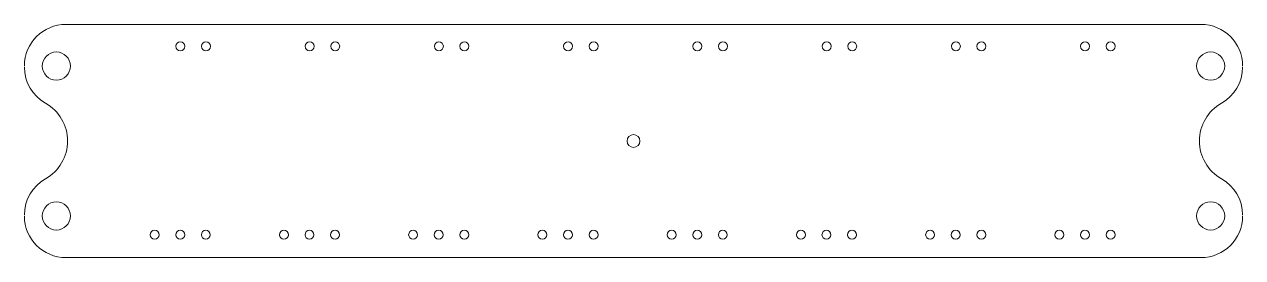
# Model space of a CAD drawing. Header units: millimetres. Extents: x 0 to 95.2, y 0 to 18.2.
import ezdxf

# ---------------------------------------------------------------- set-up
doc = ezdxf.new("R2010")
doc.units = ezdxf.units.MM
doc.layers.get('0').update_dxf_attribs({"lineweight": 5})

msp = doc.modelspace()

# ---------------------------------------------------------------- linework, layer by layer
for p, q in [((91.95, 18.2), (3.25, 18.2)), ((3.25, 0), (91.95, 0))]:
    msp.add_line(p, q)
for centre, radius in [((12.19, 16.492), 0.35), ((14.19, 16.492), 0.35), ((22.29, 16.492), 0.35), ((24.29, 16.492), 0.35), ((32.39, 16.492), 0.35), ((34.39, 16.492), 0.35), ((42.49, 16.492), 0.35), ((44.49, 16.492), 0.35), ((52.59, 16.492), 0.35), ((54.59, 16.492), 0.35), ((62.69, 16.492), 0.35), ((64.69, 16.492), 0.35), ((72.79, 16.492), 0.35), ((74.79, 16.492), 0.35), ((82.89, 16.492), 0.35), ((84.89, 16.492), 0.35), ((2.5, 14.95), 1.1), ((92.7, 14.95), 1.1), ((47.6, 9.1), 0.5), ((2.5, 3.25), 1.1), ((92.7, 3.25), 1.1), ((10.18, 1.78), 0.35), ((12.18, 1.78), 0.35), ((14.18, 1.78), 0.35), ((20.28, 1.78), 0.35), ((22.28, 1.78), 0.35), ((24.28, 1.78), 0.35), ((30.38, 1.78), 0.35), ((32.38, 1.78), 0.35), ((34.38, 1.78), 0.35), ((40.48, 1.78), 0.35), ((42.48, 1.78), 0.35), ((44.48, 1.78), 0.35), ((50.58, 1.78), 0.35), ((52.58, 1.78), 0.35), ((54.58, 1.78), 0.35), ((60.68, 1.78), 0.35), ((62.68, 1.78), 0.35), ((64.68, 1.78), 0.35), ((70.78, 1.78), 0.35), ((72.78, 1.78), 0.35), ((74.78, 1.78), 0.35), ((80.88, 1.78), 0.35), ((82.88, 1.78), 0.35), ((84.88, 1.78), 0.35)]:
    msp.add_circle(centre, radius)
for centre, radius, start, end in [((3.25, 14.95), 3.25, 90, 180), ((91.95, 14.95), 3.25, 0, 90), ((3.25, 14.873), 3.25, 180, 240.62221), ((91.95, 14.873), 3.25, -60.62221, 0), ((0, 9.1), 3.375, -60.62221, 60.62221), ((95.2, 9.1), 3.375, 119.37779, 240.62221), ((3.25, 3.327), 3.25, 119.37779, 180), ((91.95, 3.327), 3.25, 0, 60.62221), ((3.25, 3.25), 3.25, 180, 270), ((91.95, 3.25), 3.25, -90, 0)]:
    msp.add_arc(centre, radius, start, end)

doc.saveas('drawing.dxf')
